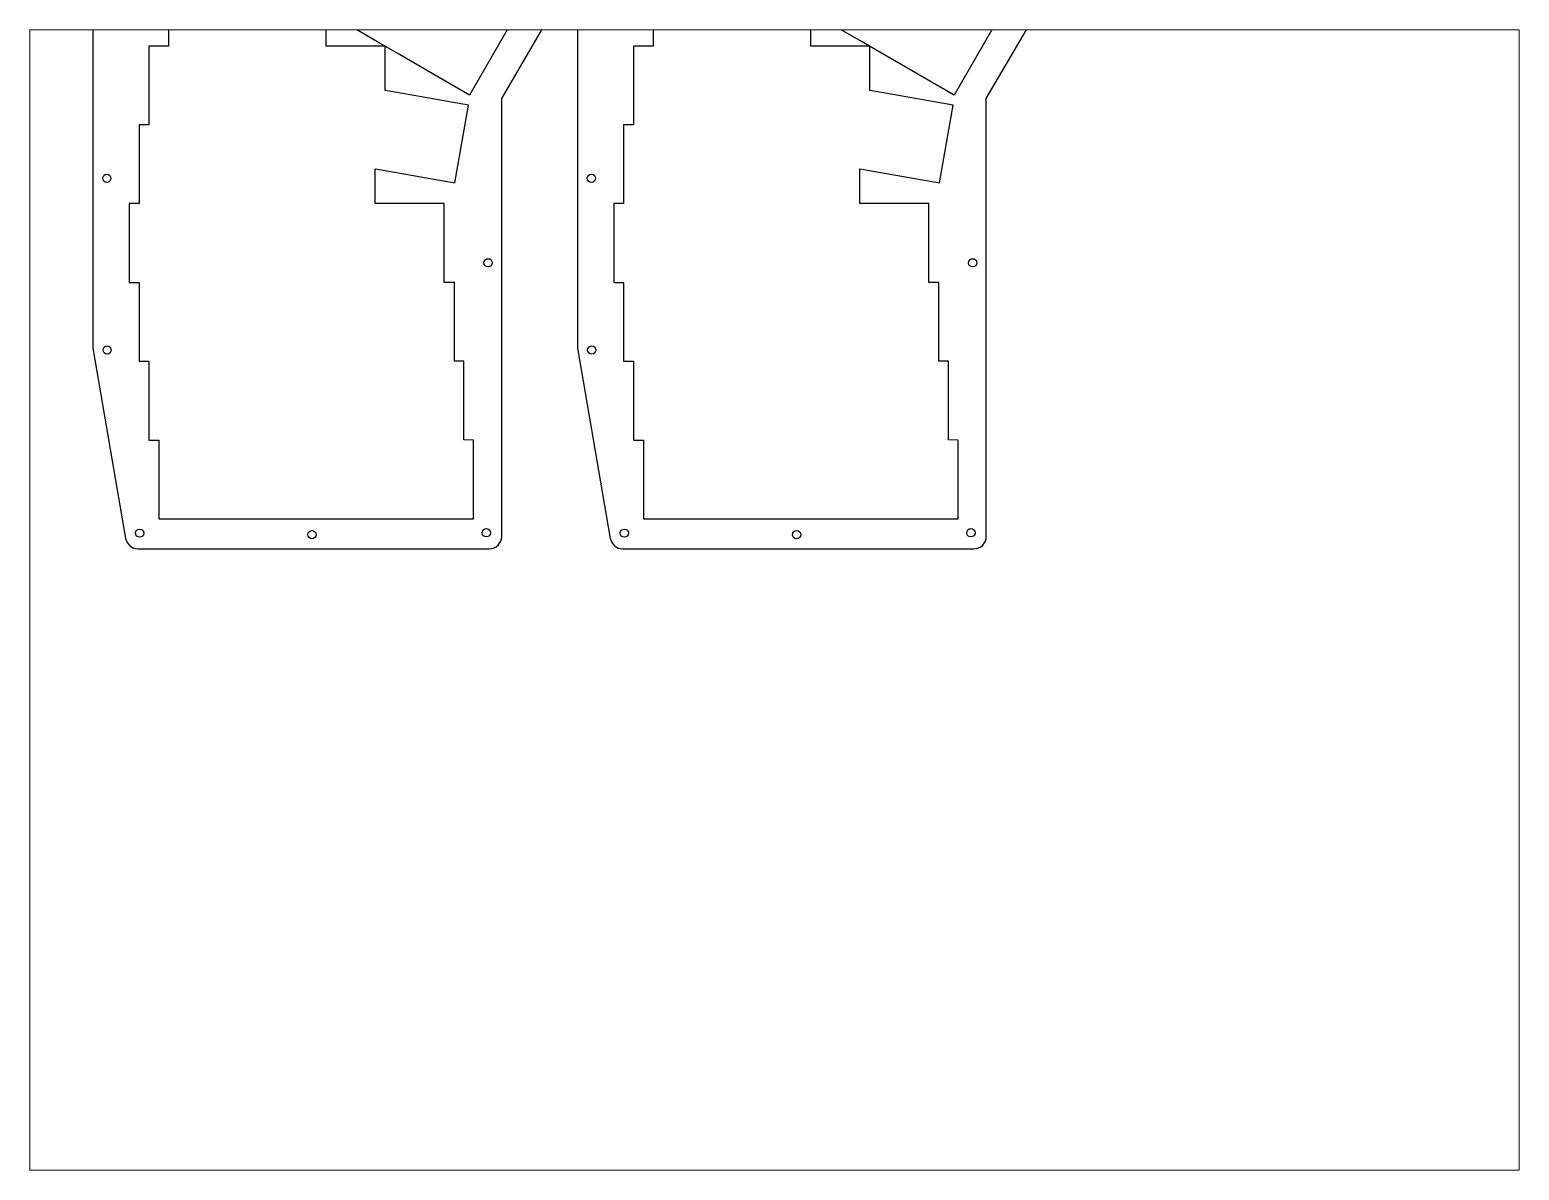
# Paper-space layout 'Layout1' of a CAD drawing. Extents: x 1.07 to 9.6, y 0.82 to 7.35.
# The model-space entities are those that its viewports show. They can reach past a viewport. Long polylines and large blocks are cut down to what shows.
import ezdxf

# ---------------------------------------------------------------- set-up
doc = ezdxf.new("R2010")
doc.units = 0
doc.header["$MEASUREMENT"] = 0
for name, color, linetype, plot in [('hipro inside', 2, 'Continuous', False), ('outside top', 2, 'Continuous', False), ('screwholes bluemicro', 1, 'Continuous', False)]:
    doc.layers.add(name, color=color, linetype=linetype, plot=plot)

msp = doc.modelspace()

# ---------------------------------------------------------------- linework, layer by layer
at = {"layer": 'hipro inside', "linetype": 'Continuous'}
for points in [[(-3.81, 170.98), (-14.34, 177.06), (-14.27, 177.19), (-4.74, 193.69), (28.25, 174.64), (18.64, 158.01), (1.66, 167.82), (-3.81, 170.98)], [(113.45, 170.98), (102.91, 177.06), (102.99, 177.19), (112.52, 193.69), (145.51, 174.64), (135.9, 158.01), (118.91, 167.82), (113.45, 170.98)], [(-4.19, 131.72), (-4.19, 140.16), (-3.67, 140.07), (15.09, 136.76), (18.4, 155.52), (-0.36, 158.83), (-1.81, 159.09), (-1.81, 167.82), (-1.81, 169.82), (-3.81, 169.82), (-16.09, 169.82), (-16.09, 188.87)], [(-54.19, 188.87), (-54.19, 169.82), (-58.96, 169.82), (-58.96, 150.77), (-61.34, 150.77), (-61.34, 131.72), (-63.72, 131.72), (-63.72, 112.67), (-61.34, 112.67), (-61.34, 93.62), (-58.96, 93.62), (-58.96, 74.52), (-56.53, 74.52), (-56.53, 55.47), (19.58, 55.47), (19.58, 74.52), (17.24, 74.57), (17.24, 93.62), (14.96, 93.62), (14.96, 112.67), (12.48, 112.67), (12.48, 131.72), (-4.19, 131.72)], [(113.07, 131.72), (113.07, 140.16), (113.59, 140.07), (132.35, 136.76), (135.66, 155.52), (116.9, 158.83), (115.45, 159.09), (115.45, 167.82), (115.45, 169.82), (113.45, 169.82), (101.17, 169.82), (101.17, 188.87)], [(63.07, 188.87), (63.07, 169.82), (58.3, 169.82), (58.3, 150.77), (55.92, 150.77), (55.92, 131.72), (53.54, 131.72), (53.54, 112.67), (55.92, 112.67), (55.92, 93.62), (58.3, 93.62), (58.3, 74.52), (60.73, 74.52), (60.73, 55.47), (136.84, 55.47), (136.84, 74.52), (134.5, 74.57), (134.5, 93.62), (132.22, 93.62), (132.22, 112.67), (129.74, 112.67), (129.74, 131.72), (113.07, 131.72)]]:
    msp.add_lwpolyline(points, dxfattribs=at)
at = {"layer": 'outside top', "linetype": 'Continuous'}
for points in [[(-69.14, 196.13, 0.414214), (-72.49, 192.79), (-72.49, 96.77), (-64.59, 50.7, 0.365317), (-61.63, 48.2), (23.41, 48.2, 0.414214), (26.41, 51.2), (26.41, 157.17), (36.45, 174.37, 0.414238), (35.37, 178.47), (-5.42, 202.26, 0.405288), (-9.47, 201.26), (-12.67, 196.13)], [(48.12, 196.13, 0.414214), (44.77, 192.79), (44.77, 96.77), (52.67, 50.7, 0.365317), (55.63, 48.2), (140.67, 48.2, 0.414214), (143.67, 51.2), (143.67, 157.17), (153.7, 174.37, 0.414238), (152.62, 178.47), (111.84, 202.26, 0.405288), (107.79, 201.26), (104.58, 196.13)]]:
    msp.add_lwpolyline(points, format="xyb", close=True, dxfattribs=at)
at = {"layer": 'screwholes bluemicro', "linetype": 'Continuous'}
for centre in [(32.39, 175.5), (149.64, 175.5), (-69.14, 137.86), (48.12, 137.86), (23.12, 117.41), (140.38, 117.41), (-69.06, 96.3), (48.2, 96.3), (-61.19, 52), (-19.5, 51.65), (22.68, 52.09), (56.07, 52), (97.76, 51.65), (139.94, 52.09)]:
    msp.add_circle(centre, 1, dxfattribs=at)

psp = doc.layouts.get("Layout1")

# ---------------------------------------------------------------- viewports
at = {"layer": 'outside top', "linetype": 'Continuous'}
psp.add_viewport(center=(5.3333, 4.0833), size=(8.5333, 6.533334), view_center_point=(92.4164, 35.8233), view_height=275.928431, dxfattribs=at)

doc.saveas('drawing.dxf')
